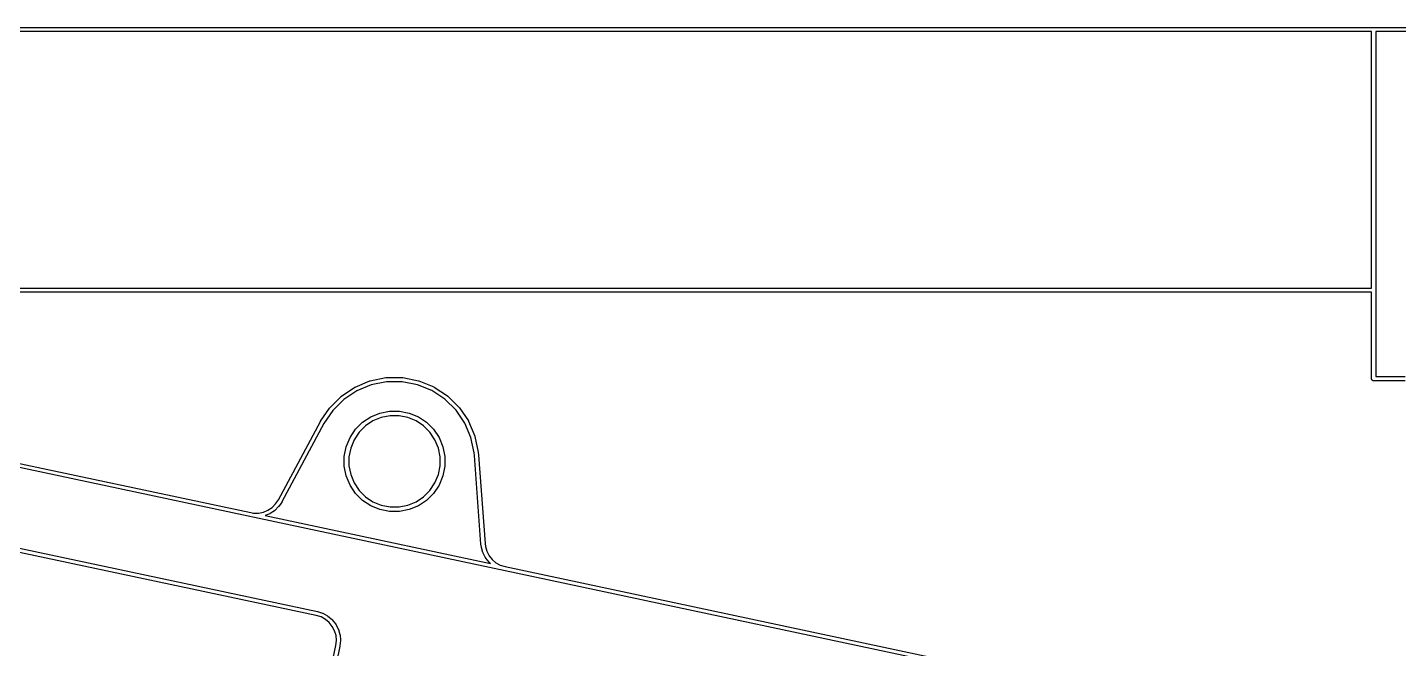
# Model space of a CAD drawing. Extents: x 59 to 2996, y -153 to 1402.
# Drawn here: x 604.9 to 655, y 530.5 to 553.3 of the extents above; entities that cross this region are included whole.
import ezdxf

# ---------------------------------------------------------------- set-up
doc = ezdxf.new("R2010")
doc.units = 0
doc.layers.add('BLACK', color=7, linetype='CONTINUOUS')

msp = doc.modelspace()

# ---------------------------------------------------------------- linework, layer by layer
at = {"layer": 'BLACK', "linetype": 'Continuous'}
for p, q in [((486.003, 553.249), (654.05, 553.249)), ((654.05, 553.249), (654.054, 553.25)), ((654.054, 553.25), (654.057, 553.249)), ((654.057, 553.249), (664.75, 553.249)), ((653.979, 553.099), (486.004, 553.099)), ((653.979, 551.178), (653.979, 553.099)), ((664.679, 553.099), (654.129, 553.099)), ((654.129, 553.099), (654.129, 546.909)), ((653.979, 546.909), (653.979, 551.178)), ((653.979, 551.178), (653.979, 551.178)), ((653.979, 543.719), (653.979, 546.909)), ((654.129, 546.909), (654.129, 543.648)), ((578.674, 543.719), (653.979, 543.719)), ((653.979, 543.569), (578.798, 543.569)), ((653.979, 540.412), (653.979, 543.569)), ((654.129, 543.648), (654.129, 543.644)), ((654.129, 543.644), (654.129, 543.641)), ((654.129, 543.641), (654.129, 540.484)), ((579.074, 542.727), (613.015, 535.513)), ((655.783, 526.269), (578.992, 542.592)), ((616.828, 540.101), (617.368, 540.325)), ((617.368, 540.325), (617.369, 540.326)), ((617.368, 540.325), (617.368, 540.325)), ((617.368, 540.325), (617.368, 540.325)), ((617.369, 540.326), (617.376, 540.328)), ((617.376, 540.328), (617.382, 540.33)), ((617.382, 540.33), (617.957, 540.445)), ((617.979, 540.296), (617.419, 540.184)), ((617.957, 540.445), (617.958, 540.445)), ((617.958, 540.445), (617.964, 540.445)), ((617.964, 540.445), (617.971, 540.446)), ((617.971, 540.446), (618.557, 540.448)), ((618.55, 540.298), (617.979, 540.296)), ((619.11, 540.188), (618.55, 540.298)), ((618.557, 540.448), (618.558, 540.448)), ((618.558, 540.448), (618.564, 540.447)), ((618.564, 540.447), (618.571, 540.446)), ((618.571, 540.446), (619.146, 540.334)), ((619.146, 540.334), (619.147, 540.334)), ((619.147, 540.334), (619.153, 540.332)), ((619.153, 540.332), (619.16, 540.33)), ((619.16, 540.33), (619.702, 540.108)), ((653.978, 540.409), (653.979, 540.412)), ((653.98, 540.394), (653.978, 540.409)), ((653.984, 540.38), (653.98, 540.394)), ((653.991, 540.367), (653.984, 540.38)), ((654, 540.355), (653.991, 540.367)), ((654.012, 540.346), (654, 540.355)), ((654.025, 540.339), (654.012, 540.346)), ((654.039, 540.335), (654.025, 540.339)), ((654.05, 540.334), (654.039, 540.335)), ((654.054, 540.333), (654.05, 540.334)), ((654.05, 540.334), (654.05, 540.334)), ((654.057, 540.334), (654.054, 540.333)), ((655.207, 540.334), (654.057, 540.334)), ((654.129, 540.484), (655.207, 540.484)), ((615.902, 539.346), (616.317, 539.759)), ((616.317, 539.76), (616.323, 539.764)), ((616.317, 539.759), (616.317, 539.76)), ((616.317, 539.76), (616.317, 539.76)), ((616.317, 539.759), (616.317, 539.759)), ((616.323, 539.764), (616.328, 539.769)), ((616.328, 539.769), (616.815, 540.094)), ((616.892, 539.965), (616.417, 539.648)), ((616.815, 540.094), (616.816, 540.095)), ((616.816, 540.095), (616.822, 540.098)), ((616.822, 540.098), (616.828, 540.101)), ((617.419, 540.184), (616.892, 539.965)), ((619.638, 539.972), (619.11, 540.188)), ((620.114, 539.657), (619.638, 539.972)), ((619.702, 540.108), (619.703, 540.107)), ((619.703, 540.107), (619.709, 540.104)), ((619.709, 540.104), (619.715, 540.101)), ((619.715, 540.101), (620.203, 539.778)), ((620.203, 539.778), (620.203, 539.778)), ((620.203, 539.778), (620.203, 539.778)), ((620.203, 539.778), (620.204, 539.778)), ((620.204, 539.778), (620.209, 539.773)), ((620.209, 539.773), (620.214, 539.769)), ((620.214, 539.769), (620.631, 539.357)), ((615.569, 538.852), (615.893, 539.335)), ((616.013, 539.245), (615.693, 538.768)), ((615.893, 539.335), (615.898, 539.341)), ((615.893, 539.335), (615.893, 539.335)), ((615.893, 539.335), (615.893, 539.335)), ((615.893, 539.335), (615.893, 539.335)), ((615.898, 539.341), (615.902, 539.346)), ((616.417, 539.648), (616.013, 539.245)), ((617.736, 539.152), (618.09, 539.222)), ((618.09, 539.222), (618.452, 539.222)), ((618.452, 539.222), (618.807, 539.152)), ((620.52, 539.256), (620.114, 539.657)), ((620.841, 538.784), (620.52, 539.256)), ((620.631, 539.357), (620.631, 539.357)), ((620.631, 539.357), (620.631, 539.357)), ((620.631, 539.357), (620.632, 539.357)), ((620.632, 539.357), (620.636, 539.351)), ((620.636, 539.351), (620.64, 539.346)), ((620.64, 539.346), (620.969, 538.862)), ((614.026, 535.983), (615.565, 538.845)), ((615.693, 538.768), (614.154, 535.905)), ((615.565, 538.845), (615.569, 538.852)), ((616.845, 538.557), (617.101, 538.812)), ((617.101, 538.812), (617.402, 539.013)), ((617.482, 538.863), (617.209, 538.681)), ((617.402, 539.013), (617.736, 539.152)), ((617.785, 538.989), (617.482, 538.863)), ((618.107, 539.053), (617.785, 538.989)), ((618.435, 539.053), (618.107, 539.053)), ((618.758, 538.989), (618.435, 539.053)), ((619.061, 538.863), (618.758, 538.989)), ((618.807, 539.152), (619.141, 539.013)), ((619.334, 538.681), (619.061, 538.863)), ((619.141, 539.013), (619.442, 538.812)), ((619.442, 538.812), (619.698, 538.557)), ((621.063, 538.258), (620.841, 538.784)), ((620.969, 538.862), (620.969, 538.862)), ((620.969, 538.862), (620.969, 538.862)), ((620.969, 538.862), (620.969, 538.861)), ((620.969, 538.861), (620.973, 538.855)), ((620.973, 538.855), (620.976, 538.849)), ((620.976, 538.849), (621.204, 538.31)), ((616.506, 537.922), (616.644, 538.256)), ((616.644, 538.256), (616.845, 538.557)), ((616.977, 538.449), (616.794, 538.176)), ((617.209, 538.681), (616.977, 538.449)), ((619.566, 538.449), (619.334, 538.681)), ((619.749, 538.176), (619.566, 538.449)), ((619.698, 538.557), (619.898, 538.256)), ((619.898, 538.256), (620.037, 537.922)), ((621.18, 537.696), (621.063, 538.258)), ((621.204, 538.31), (621.204, 538.309)), ((621.204, 538.309), (621.206, 538.302)), ((621.206, 538.302), (621.208, 538.296)), ((621.208, 538.296), (621.328, 537.722)), ((616.435, 537.567), (616.506, 537.922)), ((616.668, 537.872), (616.604, 537.55)), ((616.794, 538.176), (616.668, 537.872)), ((619.874, 537.872), (619.749, 538.176)), ((619.938, 537.55), (619.874, 537.872)), ((620.037, 537.922), (620.107, 537.567)), ((621.188, 537.603), (621.18, 537.696)), ((621.328, 537.722), (621.328, 537.721)), ((621.328, 537.721), (621.328, 537.718)), ((621.328, 537.718), (621.329, 537.714)), ((621.329, 537.714), (621.337, 537.619)), ((616.435, 537.205), (616.435, 537.567)), ((616.506, 536.851), (616.435, 537.205)), ((616.604, 537.55), (616.604, 537.222)), ((616.604, 537.222), (616.668, 536.9)), ((619.874, 536.9), (619.938, 537.222)), ((619.938, 537.222), (619.938, 537.55)), ((620.107, 537.205), (620.037, 536.851)), ((620.107, 537.567), (620.107, 537.205)), ((621.43, 534.359), (621.188, 537.603)), ((621.337, 537.619), (621.338, 537.618)), ((621.338, 537.618), (621.338, 537.615)), ((621.338, 537.615), (621.338, 537.615)), ((621.338, 537.615), (621.338, 537.615)), ((621.338, 537.615), (621.579, 534.376)), ((616.644, 536.516), (616.506, 536.851)), ((616.668, 536.9), (616.794, 536.597)), ((619.749, 536.597), (619.874, 536.9)), ((620.037, 536.851), (619.898, 536.516)), ((616.845, 536.216), (616.644, 536.516)), ((616.794, 536.597), (616.977, 536.324)), ((617.101, 535.96), (616.845, 536.216)), ((616.977, 536.324), (617.209, 536.091)), ((619.334, 536.091), (619.566, 536.324)), ((619.698, 536.216), (619.442, 535.96)), ((619.566, 536.324), (619.749, 536.597)), ((619.898, 536.516), (619.698, 536.216)), ((613.645, 535.602), (613.795, 535.702)), ((613.795, 535.702), (613.923, 535.83)), ((614.034, 535.729), (613.896, 535.591)), ((613.923, 535.83), (614.026, 535.983)), ((614.039, 535.734), (614.034, 535.729)), ((614.043, 535.739), (614.039, 535.734)), ((614.044, 535.74), (614.043, 535.739)), ((614.149, 535.897), (614.044, 535.74)), ((614.154, 535.905), (614.149, 535.897)), ((617.402, 535.759), (617.101, 535.96)), ((617.209, 536.091), (617.482, 535.909)), ((617.736, 535.621), (617.402, 535.759)), ((617.482, 535.909), (617.785, 535.783)), ((617.785, 535.783), (618.107, 535.719)), ((618.107, 535.719), (618.435, 535.719)), ((618.435, 535.719), (618.758, 535.783)), ((618.758, 535.783), (619.061, 535.909)), ((619.141, 535.759), (618.807, 535.621)), ((619.061, 535.909), (619.334, 536.091)), ((619.442, 535.96), (619.141, 535.759)), ((613.015, 535.513), (613.12, 535.497)), ((613.12, 535.497), (613.302, 535.497)), ((613.302, 535.497), (613.479, 535.533)), ((613.479, 535.533), (613.645, 535.602)), ((613.71, 535.466), (613.549, 535.4)), ((613.549, 535.4), (621.781, 533.65)), ((613.716, 535.47), (613.71, 535.466)), ((613.722, 535.473), (613.716, 535.47)), ((613.723, 535.473), (613.722, 535.473)), ((613.885, 535.582), (613.723, 535.473)), ((613.89, 535.586), (613.885, 535.582)), ((613.895, 535.59), (613.89, 535.586)), ((613.896, 535.591), (613.895, 535.59)), ((613.896, 535.591), (613.896, 535.591)), ((613.896, 535.591), (613.896, 535.591)), ((618.09, 535.55), (617.736, 535.621)), ((618.452, 535.55), (618.09, 535.55)), ((618.807, 535.621), (618.452, 535.55)), ((615.412, 531.751), (603.678, 534.245)), ((603.706, 534.392), (615.451, 531.896)), ((621.43, 534.357), (621.43, 534.359)), ((621.445, 534.245), (621.43, 534.357)), ((621.446, 534.24), (621.445, 534.245)), ((621.447, 534.235), (621.446, 534.24)), ((621.447, 534.234), (621.447, 534.235)), ((621.503, 534.047), (621.447, 534.234)), ((621.579, 534.376), (621.593, 534.271)), ((621.593, 534.271), (621.644, 534.096)), ((621.505, 534.04), (621.503, 534.047)), ((621.508, 534.034), (621.505, 534.04)), ((621.508, 534.033), (621.508, 534.034)), ((621.598, 533.86), (621.508, 534.033)), ((621.602, 533.854), (621.598, 533.86)), ((621.606, 533.849), (621.602, 533.854)), ((621.606, 533.848), (621.606, 533.849)), ((621.729, 533.696), (621.606, 533.848)), ((621.644, 534.096), (621.728, 533.936)), ((621.728, 533.936), (621.841, 533.795)), ((621.734, 533.691), (621.729, 533.696)), ((621.738, 533.686), (621.734, 533.691)), ((621.739, 533.685), (621.738, 533.686)), ((621.781, 533.65), (621.739, 533.685)), ((621.739, 533.685), (621.739, 533.685)), ((621.739, 533.685), (621.739, 533.685)), ((621.841, 533.795), (621.979, 533.679)), ((621.979, 533.679), (622.137, 533.592)), ((622.137, 533.592), (622.313, 533.537)), ((622.313, 533.537), (654.598, 526.674)), ((615.588, 531.695), (615.412, 531.751)), ((615.451, 531.896), (615.454, 531.895)), ((615.454, 531.895), (615.454, 531.895)), ((615.454, 531.895), (615.64, 531.836)), ((615.746, 531.608), (615.588, 531.695)), ((615.64, 531.836), (615.641, 531.835)), ((615.641, 531.835), (615.647, 531.833)), ((615.647, 531.833), (615.654, 531.83)), ((615.654, 531.83), (615.825, 531.736)), ((615.825, 531.736), (615.825, 531.736)), ((615.825, 531.736), (615.825, 531.736)), ((615.825, 531.736), (615.826, 531.735)), ((615.826, 531.735), (615.831, 531.731)), ((615.831, 531.731), (615.837, 531.728)), ((615.837, 531.728), (615.986, 531.602)), ((615.884, 531.492), (615.746, 531.608)), ((615.997, 531.351), (615.884, 531.492)), ((615.986, 531.602), (615.987, 531.601)), ((615.987, 531.601), (615.992, 531.597)), ((615.992, 531.597), (615.997, 531.592)), ((615.997, 531.592), (616.119, 531.44)), ((616.081, 531.191), (615.997, 531.351)), ((616.132, 531.018), (616.081, 531.191)), ((616.119, 531.44), (616.12, 531.439)), ((616.12, 531.439), (616.123, 531.433)), ((616.123, 531.433), (616.127, 531.427)), ((616.127, 531.427), (616.217, 531.254)), ((616.217, 531.254), (616.218, 531.253)), ((616.218, 531.253), (616.22, 531.247)), ((616.22, 531.247), (616.223, 531.241)), ((616.223, 531.241), (616.278, 531.054)), ((616.129, 530.656), (616.148, 530.839)), ((616.148, 530.839), (616.132, 531.018)), ((616.278, 531.054), (616.278, 531.054)), ((616.278, 531.054), (616.278, 531.054)), ((616.278, 531.054), (616.278, 531.053)), ((616.278, 531.053), (616.279, 531.046)), ((616.298, 530.83), (616.278, 530.636)), ((616.279, 531.046), (616.281, 531.039)), ((616.281, 531.039), (616.298, 530.845)), ((616.298, 530.845), (616.298, 530.845)), ((616.298, 530.845), (616.298, 530.845)), ((616.298, 530.845), (616.298, 530.844)), ((616.298, 530.844), (616.298, 530.837)), ((616.298, 530.837), (616.298, 530.83)), ((613.634, 518.919), (616.128, 530.653)), ((616.276, 530.625), (613.779, 518.88)), ((616.128, 530.653), (616.129, 530.656)), ((616.277, 530.629), (616.276, 530.625)), ((616.276, 530.625), (616.276, 530.625)), ((616.278, 530.635), (616.277, 530.632)), ((616.277, 530.632), (616.277, 530.629)), ((616.278, 530.636), (616.278, 530.635))]:
    msp.add_line(p, q, dxfattribs=at)

doc.saveas('drawing.dxf')
